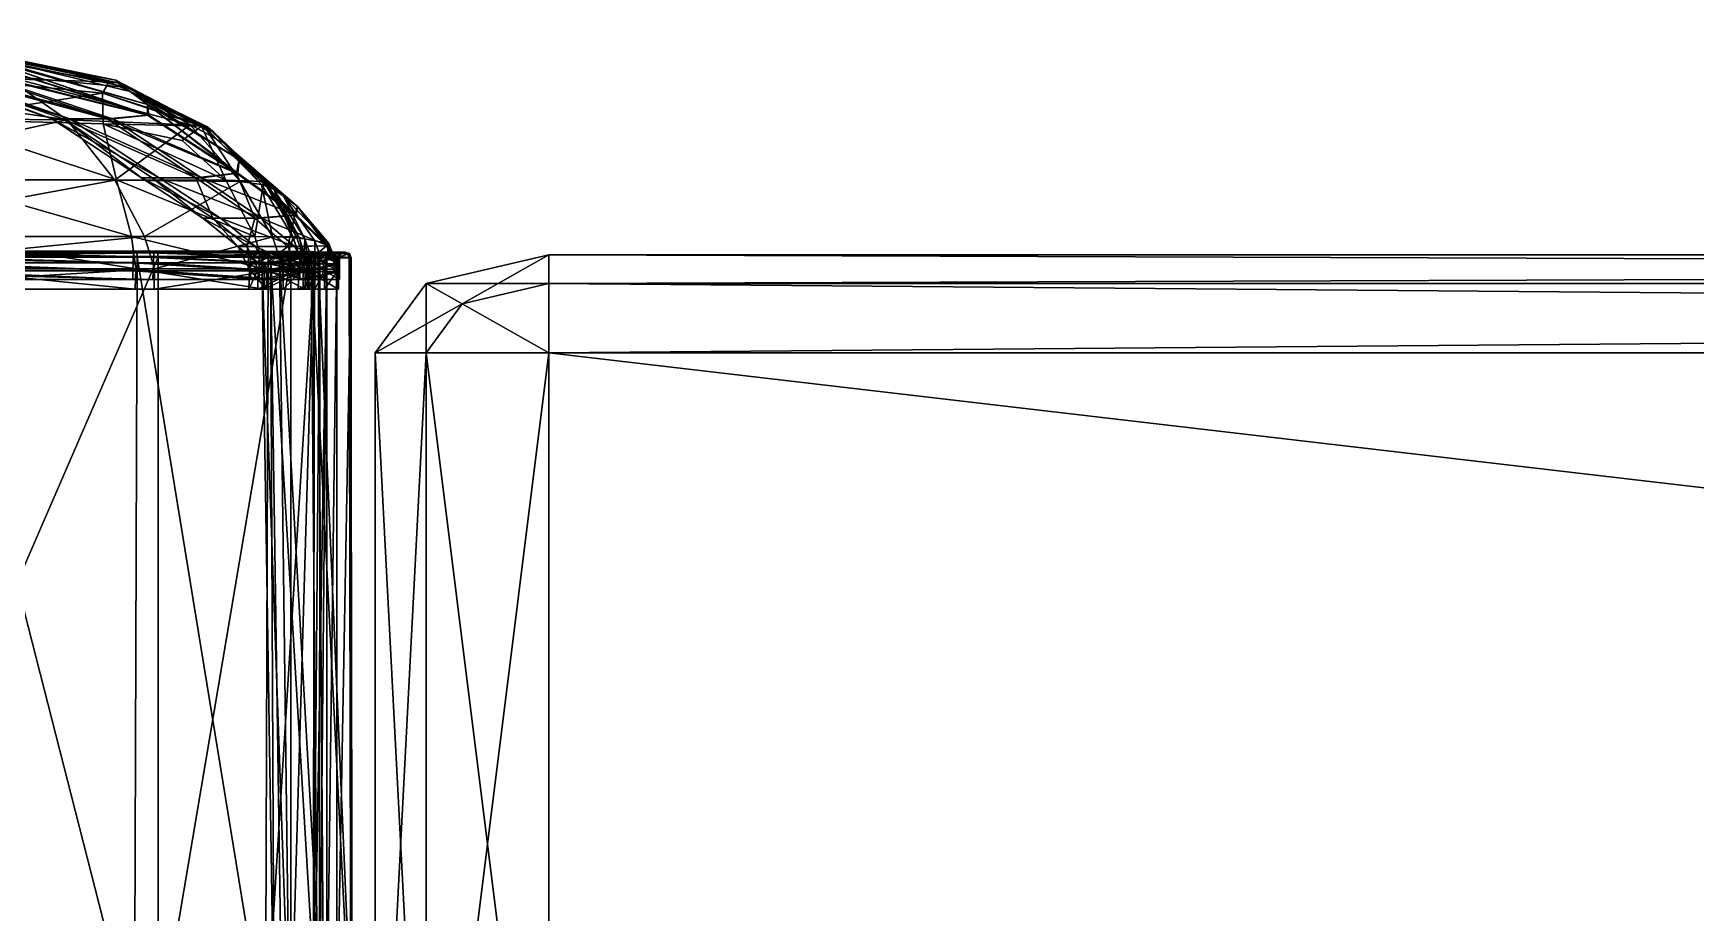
# Model space of a CAD drawing. Header units: centimetres. Extents: x -507 to 507, y -426 to 426.
# Drawn here: x -291.3 to -187.7, y 370.7 to 425.6 of the extents above; entities that cross this region are included whole.
import ezdxf

# ---------------------------------------------------------------- set-up
doc = ezdxf.new("R2010")
doc.units = ezdxf.units.CM
doc.layers.add('fabric', color=7, linetype='Continuous', true_color=0xb01a1a)
doc.layers.add('Object01', color=7, linetype='Continuous', true_color=0xe4d699)

msp = doc.modelspace()

# ---------------------------------------------------------------- meshes
at = {"layer": 'fabric', "color": 161, "true_color": 0x9a9ae5}
mesh = msp.add_polyface(dxfattribs=at)
corners = [(-304.89, 411.95, 188.3), (-304.95, 411.86, 188.02), (-283.82, 411.88, 185.5), (-304.84, 411.85, 188.59), (-283.71, 411.96, 185.78), (-306.34, 416.46, 182.66), (-308.1, 420.32, 175.14), (-289.23, 420.16, 173.99), (-286.26, 416.4, 180.33), (-305.28, 412.89, 186.62), (-310.52, 423.24, 163.12), (-293.21, 422.91, 165.26), (-312.48, 425.04, 147.78), (-295.86, 424.37, 152.95), (-294.29, 423.62, 27.75), (-294.48, 423.98, 75.29), (-311.8, 425.15, 73.09), (-295.58, 424.4, 110.81), (-312.45, 425.39, 106.68), (-286.41, 420.21, -33.25), (-296.23, 423.5, -33.25), (-298.56, 423.5, -89.05), (-312.78, 424.88, -33.25), (-314.11, 424.88, -89.05), (-304.92, 410.85, 187.92), (-284.41, 412.88, 184.18), (-286.21, 422.62, 157.24), (-296.34, 424.7, 135.75), (-312.9, 425.55, 130.27), (-314.13, 411.85, -386.48), (-297.59, 411.87, -387.98), (-297.67, 411.96, -387.69), (-314.17, 411.94, -386.2), (-297.74, 411.88, -387.39), (-297.55, 412.89, -386.05), (-297.59, 416.43, -382.14), (-313.88, 416.46, -380.61), (-297.56, 420.19, -375.78), (-313.69, 420.33, -373.62), (-286.61, 422.52, -359.8), (-296.89, 424.35, -354.91), (-297.31, 422.83, -367.15), (-287.03, 421.81, -370.4), (-313.48, 423.25, -363.11), (-313.22, 425.04, -349.26), (-311.8, 425.15, -275.07), (-294.48, 423.98, -277.28), (-294.36, 423.62, -234.73), (-312.45, 425.39, -308.67), (-295.58, 424.4, -312.79), (-298.92, 423.5, -147.9), (-296.52, 423.5, -188.72), (-286.74, 420.21, -188.72), (-312.94, 424.88, -188.72), (-297.58, 410.86, -387.34), (-314.03, 412.89, -384.53), (-296.34, 424.7, -337.73), (-312.9, 425.55, -332.26), (-286.15, 416.42, -382.92), (-285.23, 412.89, -386.85), (-284.99, 411.98, -388.49), (-284.9, 411.88, -388.79), (-290.18, 420.21, -120.98), (-299.53, 423.5, -120.98), (-289.48, 420.21, -147.9), (-289.07, 420.21, -89.05)]
mesh.append_faces([[corners[k] for k in face] for face in [(0, 1, 2), (3, 0, 4), (5, 6, 7), (7, 8, 5), (9, 5, 8), (10, 11, 7), (7, 6, 10), (12, 13, 11), (14, 15, 16), (15, 17, 18), (19, 20, 21), (22, 20, 14), (23, 21, 20), (24, 9, 25), (26, 13, 27), (18, 17, 27), (28, 27, 13), (29, 30, 31), (32, 31, 33), (34, 35, 36), (35, 37, 38), (39, 40, 41), (42, 41, 37), (37, 41, 43), (41, 40, 44), (45, 46, 47), (48, 49, 46), (50, 51, 52), (47, 51, 53), (54, 34, 55), (56, 40, 39), (40, 56, 57), (56, 49, 48), (37, 35, 58), (35, 34, 59), (33, 31, 60), (31, 30, 61), (62, 63, 50), (50, 64, 62), (63, 62, 65), (65, 21, 63)]], dxfattribs={"vtx2": -1, "color": 161})
mesh = msp.add_polyface(dxfattribs=at)
corners = [(-283.82, 411.88, 185.5), (-283.71, 411.96, 185.78), (-304.89, 411.95, 188.3), (-283.6, 411.87, 186.05), (-304.84, 411.85, 188.59), (-286.26, 416.4, 180.33), (-289.23, 420.16, 173.99), (-281.57, 419.85, 171.15), (-284.41, 412.88, 184.18), (-305.28, 412.89, 186.62), (-293.21, 422.91, 165.26), (-285.43, 422.17, 166.11), (-295.86, 424.37, 152.95), (-286.21, 422.62, 157.24), (-284.22, 421.12, 77.23), (-285.31, 421.92, 114.44), (-295.58, 424.4, 110.81), (-294.48, 423.98, 75.29), (-284.14, 420.44, 28.24), (-294.29, 423.62, 27.75), (-296.23, 423.5, -33.25), (-286.41, 420.21, -33.25), (-298.56, 423.5, -89.05), (-289.07, 420.21, -89.05), (-280.87, 416.54, -33.26), (-286.07, 422.47, 140.56), (-296.34, 424.7, 135.75), (-297.31, 422.83, -367.15), (-287.03, 421.81, -370.4), (-286.61, 422.52, -359.8), (-297.56, 420.19, -375.78), (-286.99, 419.91, -377.16), (-294.48, 423.98, -277.28), (-284.22, 421.12, -279.22), (-284.23, 420.44, -235.22), (-294.36, 423.62, -234.73), (-295.58, 424.4, -312.79), (-285.31, 421.92, -316.42), (-289.48, 420.21, -147.9), (-286.74, 420.21, -188.72), (-281.21, 416.54, -188.72), (-298.92, 423.5, -147.9), (-296.52, 423.5, -188.72), (-286.07, 422.47, -342.54), (-296.34, 424.7, -337.73), (-286.15, 416.42, -382.92), (-285.23, 412.89, -386.85), (-297.59, 416.43, -382.14), (-284.99, 411.98, -388.49), (-285.08, 411.9, -388.19), (-297.74, 411.88, -387.39), (-284.9, 411.88, -388.79), (-297.67, 411.96, -387.69), (-284.95, 410.86, -388.15), (-297.55, 412.89, -386.05), (-284.6, 416.54, -120.99), (-290.18, 420.21, -120.98), (-283.93, 416.54, -147.91), (-283.5, 416.54, -89.07)]
mesh.append_faces([[corners[k] for k in face] for face in [(0, 1, 2), (1, 3, 4), (5, 6, 7), (5, 8, 9), (10, 11, 7), (7, 6, 10), (11, 10, 12), (12, 13, 11), (14, 15, 16), (16, 17, 14), (18, 14, 17), (17, 19, 18), (20, 21, 18), (18, 19, 20), (22, 23, 21), (24, 21, 23), (25, 26, 16), (16, 15, 25), (26, 25, 13), (27, 28, 29), (30, 31, 28), (32, 33, 34), (34, 35, 32), (33, 32, 36), (36, 37, 33), (38, 39, 40), (39, 38, 41), (34, 39, 42), (42, 35, 34), (43, 37, 36), (36, 44, 43), (29, 43, 44), (45, 31, 30), (46, 45, 47), (48, 49, 50), (51, 48, 52), (53, 46, 54), (55, 56, 38), (38, 57, 55), (56, 55, 58), (58, 23, 56)]], dxfattribs={"vtx2": -1, "color": 161})
mesh = msp.add_polyface(dxfattribs=at)
corners = [(-284.41, 412.88, 184.18), (-286.26, 416.4, 180.33), (-278.46, 416.3, 175.95), (-281.57, 419.85, 171.15), (-285.43, 422.17, 166.11), (-286.21, 422.62, 157.24), (-280.7, 419.76, 162.07), (-284.22, 421.12, 77.23), (-284.14, 420.44, 28.24), (-278.59, 416.83, 28.66), (-278.52, 417.68, 78.93), (-285.31, 421.92, 114.44), (-279.43, 418.67, 117.61), (-286.41, 420.21, -33.25), (-280.87, 416.54, -33.26), (-289.07, 420.21, -89.05), (-283.5, 416.54, -89.07), (-280.07, 419.36, 144.77), (-286.07, 422.47, 140.56), (-280.85, 419.76, -373.16), (-282.06, 418.86, -377.51), (-279.34, 416.39, -381.33), (-287.03, 421.81, -370.4), (-280.52, 419.73, -363.38), (-286.61, 422.52, -359.8), (-286.99, 419.91, -377.16), (-284.22, 421.12, -279.22), (-278.52, 417.68, -280.92), (-278.67, 416.83, -235.65), (-284.23, 420.44, -235.22), (-285.31, 421.92, -316.42), (-279.43, 418.67, -319.46), (-286.74, 420.21, -188.72), (-281.21, 416.54, -188.72), (-283.93, 416.54, -147.91), (-289.48, 420.21, -147.9), (-286.07, 422.47, -342.54), (-280.07, 419.36, -346.21), (-286.15, 416.42, -382.92), (-285.23, 412.89, -386.85), (-277.53, 412.88, -384.77), (-277.15, 414.02, -33.29), (-284.6, 416.54, -120.99), (-280.78, 414.02, -121.03), (-279.68, 414.02, -89.11), (-280.16, 414.02, -147.95)]
mesh.append_faces([[corners[k] for k in face] for face in [(0, 1, 2), (3, 2, 1), (4, 5, 6), (6, 3, 4), (7, 8, 9), (9, 10, 7), (11, 7, 10), (10, 12, 11), (13, 14, 9), (9, 8, 13), (15, 16, 14), (17, 18, 11), (11, 12, 17), (18, 17, 6), (6, 5, 18), (19, 20, 21), (22, 19, 23), (23, 24, 22), (19, 22, 25), (25, 20, 19), (26, 27, 28), (28, 29, 26), (27, 26, 30), (30, 31, 27), (32, 29, 28), (28, 33, 32), (33, 34, 35), (36, 24, 23), (23, 37, 36), (30, 36, 37), (37, 31, 30), (38, 39, 40), (40, 21, 38), (25, 38, 21), (21, 20, 25), (41, 14, 16), (42, 43, 44), (44, 16, 42), (43, 42, 34), (34, 45, 43), (45, 34, 33)]], dxfattribs={"vtx2": -1, "color": 161})
mesh = msp.add_polyface(dxfattribs=at)
corners = [(-278.46, 416.3, 175.95), (-276.43, 412.86, 179.47), (-284.41, 412.88, 184.18), (-281.57, 419.85, 171.15), (-280.7, 419.76, 162.07), (-277.11, 416.13, 166.38), (-275.15, 412.81, 169.43), (-274.88, 414.76, 80.41), (-275.74, 415.39, 120.39), (-279.43, 418.67, 117.61), (-278.52, 417.68, 78.93), (-274.95, 414.21, 29.03), (-278.59, 416.83, 28.66), (-276.35, 415.84, 148.45), (-280.07, 419.36, 144.77), (-274.41, 412.73, 151.01), (-276.97, 416.3, -375.75), (-279.34, 416.39, -381.33), (-277.53, 412.88, -384.77), (-274.93, 412.86, -377.63), (-276.74, 416.13, -365.09), (-274.78, 412.81, -365.68), (-280.52, 419.73, -363.38), (-280.85, 419.76, -373.16), (-278.52, 417.68, -280.92), (-274.88, 414.76, -282.4), (-275.05, 414.21, -236.02), (-278.67, 416.83, -235.65), (-279.43, 418.67, -319.46), (-275.74, 415.39, -321.83), (-276.35, 415.84, -348.25), (-280.07, 419.36, -346.21), (-274.41, 412.73, -349.17), (-283.5, 416.54, -89.07), (-279.68, 414.02, -89.11), (-277.15, 414.02, -33.29), (-280.87, 416.54, -33.26), (-278.02, 412.25, -148.09), (-280.16, 414.02, -147.95), (-277.53, 414.02, -188.74), (-281.21, 416.54, -188.72), (-275.47, 412.25, -188.82)]
mesh.append_faces([[corners[k] for k in face] for face in [(0, 1, 2), (0, 3, 4), (4, 5, 0), (1, 0, 5), (5, 6, 1), (7, 8, 9), (9, 10, 7), (11, 7, 10), (10, 12, 11), (13, 14, 9), (9, 8, 13), (15, 13, 8), (13, 15, 6), (6, 5, 13), (14, 13, 5), (5, 4, 14), (16, 17, 18), (18, 19, 16), (20, 16, 19), (19, 21, 20), (16, 20, 22), (22, 23, 16), (17, 16, 23), (24, 25, 26), (26, 27, 24), (25, 24, 28), (28, 29, 25), (30, 29, 28), (28, 31, 30), (20, 30, 31), (31, 22, 20), (30, 20, 21), (29, 30, 32), (33, 34, 35), (36, 35, 11), (11, 12, 36), (37, 38, 39), (40, 39, 38), (39, 40, 27), (27, 26, 39), (41, 39, 26)]], dxfattribs={"vtx2": -1, "color": 161})
mesh = msp.add_polyface(dxfattribs=at)
corners = [(-274.43, 411.83, 170.5), (-274.19, 411.92, 170.63), (-275.55, 411.95, 180.89), (-275.36, 411.85, 181.09), (-273.94, 411.83, 170.76), (-273.41, 411.91, 152.01), (-273.14, 411.82, 152.1), (-273.67, 411.82, 151.91), (-274.88, 414.76, 80.41), (-274.95, 414.21, 29.03), (-272.96, 412.3, 29.26), (-272.93, 412.45, 81.45), (-275.74, 415.39, 120.39), (-273.8, 412.61, 122.32), (-274.41, 412.73, 151.01), (-273.78, 410.85, 151.87), (-274.51, 410.86, 170.45), (-275.15, 412.81, 169.43), (-276.75, 411.88, -386.5), (-273.87, 411.85, -378.71), (-274.06, 411.95, -378.5), (-273.81, 411.92, -366.06), (-273.57, 411.83, -366.19), (-274.06, 411.83, -365.93), (-274.24, 411.86, -378.29), (-276.87, 411.97, -386.22), (-273.41, 411.91, -349.62), (-273.67, 411.82, -349.53), (-274.88, 414.76, -282.4), (-272.93, 412.45, -283.43), (-273.07, 412.3, -236.3), (-275.05, 414.21, -236.02), (-275.74, 415.39, -321.83), (-273.8, 412.61, -323.35), (-274.78, 412.81, -365.68), (-274.93, 412.86, -377.63), (-274.26, 410.86, -378.25), (-274.41, 412.73, -349.17), (-276.35, 415.84, -348.25), (-273.78, 410.85, -349.48), (-274.14, 410.86, -365.88), (-276.91, 411.91, -147.9), (-274.39, 411.91, -188.72), (-274.12, 411.82, -188.72), (-272.01, 411.91, -236.37), (-274.65, 411.82, -188.72), (-273.95, 411.91, -33.25), (-274.22, 411.82, -33.25), (-276.63, 411.82, -89.05), (-273.68, 411.82, -33.25), (-276.36, 411.91, -89.05), (-277.15, 414.02, -33.29), (-275.05, 412.25, -33.39), (-272.31, 410.84, 29.28), (-274.8, 410.83, -189), (-275.47, 412.25, -188.82)]
mesh.append_faces([[corners[k] for k in face] for face in [(0, 1, 2), (3, 2, 1), (1, 4, 3), (5, 6, 4), (4, 1, 5), (7, 5, 1), (1, 0, 7), (8, 9, 10), (10, 11, 8), (12, 8, 11), (11, 13, 12), (12, 13, 14), (15, 14, 13), (16, 17, 14), (18, 19, 20), (21, 20, 19), (19, 22, 21), (20, 21, 23), (23, 24, 20), (25, 20, 24), (26, 21, 22), (21, 26, 27), (27, 23, 21), (28, 29, 30), (30, 31, 28), (29, 28, 32), (32, 33, 29), (34, 35, 36), (34, 37, 38), (37, 33, 32), (33, 37, 39), (37, 34, 40), (41, 42, 43), (44, 42, 45), (46, 47, 48), (49, 46, 50), (51, 52, 10), (10, 9, 51), (53, 10, 52), (54, 55, 30), (31, 30, 55)]], dxfattribs={"vtx2": -1, "color": 161})
mesh = msp.add_polyface(dxfattribs=at)
corners = [(-275.55, 411.95, 180.89), (-275.36, 411.85, 181.09), (-283.6, 411.87, 186.05), (-283.71, 411.96, 185.78), (-275.73, 411.86, 180.68), (-283.82, 411.88, 185.5), (-276.43, 412.86, 179.47), (-275.76, 410.86, 180.63), (-283.8, 410.86, 185.45), (-284.41, 412.88, 184.18), (-275.3, 411.59, 181.16), (-283.56, 411.6, 186.14), (-275.8, 411.6, 180.61), (-283.86, 411.62, 185.41), (-275.8, 411.21, 180.6), (-283.86, 411.23, 185.4), (-285.11, 411.64, -388.09), (-277.03, 411.63, -385.85), (-277.04, 411.24, -385.84), (-285.12, 411.24, -388.08), (-285.08, 411.9, -388.19), (-276.99, 411.89, -385.94), (-284.99, 411.98, -388.49), (-284.9, 411.88, -388.79), (-276.75, 411.88, -386.5), (-276.87, 411.97, -386.22), (-284.86, 411.61, -388.89), (-276.71, 411.61, -386.59), (-285.23, 412.89, -386.85), (-284.95, 410.86, -388.15), (-276.94, 410.86, -385.91), (-277.53, 412.88, -384.77), (-279.68, 414.02, -89.11), (-277.49, 412.25, -89.29), (-275.05, 412.25, -33.39), (-278.59, 412.25, -121.22), (-277.87, 410.83, -121.65), (-276.78, 410.83, -89.72), (-278.02, 412.25, -148.09), (-277.32, 410.83, -148.42), (-280.78, 414.02, -121.03), (-280.16, 414.02, -147.95), (-277.81, 411.56, -120.98), (-277.81, 411.17, -120.98), (-277.26, 411.17, -147.9), (-277.26, 411.56, -147.9), (-277.72, 411.82, -120.98), (-277.17, 411.82, -147.9), (-276.63, 411.82, -89.05), (-276.71, 411.56, -89.05), (-277.45, 411.91, -120.98)]
mesh.append_faces([[corners[k] for k in face] for face in [(0, 1, 2), (2, 3, 0), (4, 0, 3), (3, 5, 4), (6, 7, 8), (8, 9, 6), (1, 10, 11), (11, 2, 1), (12, 4, 5), (5, 13, 12), (14, 12, 13), (13, 15, 14), (16, 17, 18), (18, 19, 16), (17, 16, 20), (20, 21, 17), (22, 23, 24), (24, 25, 22), (20, 22, 25), (25, 21, 20), (23, 26, 27), (27, 24, 23), (28, 29, 30), (30, 31, 28), (32, 33, 34), (35, 36, 37), (37, 33, 35), (36, 35, 38), (38, 39, 36), (40, 35, 33), (33, 32, 40), (35, 40, 41), (41, 38, 35), (42, 43, 44), (44, 45, 42), (46, 42, 45), (45, 47, 46), (42, 46, 48), (43, 42, 49), (50, 46, 47)]], dxfattribs={"vtx2": -1, "color": 161})
mesh = msp.add_polyface(dxfattribs=at)
corners = [(-275.55, 411.95, 180.89), (-275.73, 411.86, 180.68), (-274.43, 411.83, 170.5), (-275.76, 410.86, 180.63), (-276.43, 412.86, 179.47), (-275.15, 412.81, 169.43), (-275.8, 411.6, 180.61), (-275.8, 411.21, 180.6), (-274.52, 411.18, 170.45), (-274.52, 411.57, 170.45), (-274.06, 411.95, -378.5), (-276.87, 411.97, -386.22), (-276.75, 411.88, -386.5), (-274.24, 411.86, -378.29), (-276.99, 411.89, -385.94), (-276.94, 410.86, -385.91), (-274.26, 410.86, -378.25), (-274.93, 412.86, -377.63), (-277.53, 412.88, -384.77), (-273.87, 411.85, -378.71), (-276.71, 411.61, -386.59), (-274.31, 411.21, -378.22), (-277.04, 411.24, -385.84), (-277.03, 411.63, -385.85), (-274.3, 411.6, -378.22), (-277.26, 411.56, -147.9), (-274.74, 411.56, -188.72), (-274.65, 411.82, -188.72), (-277.17, 411.82, -147.9), (-277.26, 411.17, -147.9), (-274.12, 411.82, -188.72), (-276.64, 411.82, -147.9), (-276.91, 411.91, -147.9), (-274.39, 411.91, -188.72), (-274.03, 411.56, -188.72), (-276.55, 411.56, -147.9), (-276.71, 411.17, -89.05), (-276.71, 411.56, -89.05), (-274.3, 411.56, -33.25), (-276.63, 411.82, -89.05), (-274.22, 411.82, -33.25), (-276.36, 411.91, -89.05), (-273.95, 411.91, -33.25), (-276.09, 411.82, -89.05), (-273.68, 411.82, -33.25), (-275.05, 412.25, -33.39), (-277.15, 414.02, -33.29), (-279.68, 414.02, -89.11), (-274.37, 410.83, -33.65), (-277.49, 412.25, -89.29), (-276.78, 410.83, -89.72), (-275.47, 412.25, -188.82), (-274.8, 410.83, -189), (-277.32, 410.83, -148.42), (-278.02, 412.25, -148.09), (-277.53, 414.02, -188.74), (-277.81, 411.56, -120.98), (-277.81, 411.17, -120.98), (-277.45, 411.91, -120.98), (-277.19, 411.82, -120.98), (-277.72, 411.82, -120.98), (-277.1, 411.56, -120.98), (-276, 411.56, -89.05)]
mesh.append_faces([[corners[k] for k in face] for face in [(0, 1, 2), (3, 4, 5), (6, 7, 8), (1, 6, 9), (10, 11, 12), (13, 14, 11), (15, 16, 17), (17, 18, 15), (19, 12, 20), (21, 22, 23), (24, 23, 14), (25, 26, 27), (27, 28, 25), (26, 25, 29), (30, 31, 32), (33, 32, 28), (28, 27, 33), (34, 35, 31), (36, 37, 38), (37, 39, 40), (39, 41, 42), (41, 43, 44), (45, 46, 47), (48, 45, 49), (49, 50, 48), (51, 52, 53), (53, 54, 51), (55, 51, 54), (39, 37, 56), (37, 36, 57), (28, 32, 58), (59, 58, 32), (32, 31, 59), (58, 59, 43), (43, 41, 58), (60, 58, 41), (41, 39, 60), (61, 59, 31), (31, 35, 61), (59, 61, 62), (62, 43, 59)]], dxfattribs={"vtx2": -1, "color": 161})
mesh = msp.add_polyface(dxfattribs=at)
corners = [(-304.97, 411.21, 187.92), (-304.97, 410.73, 187.91), (-283.87, 410.74, 185.39), (-283.86, 411.23, 185.4), (-332.72, 411.17, 189.11), (-284.41, 412.88, 184.18), (-283.8, 410.86, 185.45), (-304.92, 410.85, 187.92), (-305.28, 412.89, 186.62), (-332.7, 410.86, 189.03), (-304.84, 411.85, 188.59), (-304.82, 411.59, 188.68), (-332.68, 411.55, 189.78), (-332.68, 411.82, 189.7), (-283.6, 411.87, 186.05), (-283.56, 411.6, 186.14), (-304.96, 411.6, 187.92), (-283.86, 411.62, 185.41), (-304.95, 411.86, 188.02), (-283.82, 411.88, 185.5), (-332.71, 411.84, 189.17), (-332.72, 411.57, 189.1), (-285.13, 410.75, -388.07), (-297.78, 410.74, -387.28), (-297.77, 411.23, -387.29), (-285.12, 411.24, -388.08), (-314.03, 412.89, -384.53), (-314.11, 410.85, -385.82), (-297.58, 410.86, -387.34), (-334.98, 412.87, -383.25), (-335, 410.85, -384.55), (-314.12, 411.58, -386.57), (-297.57, 411.6, -388.08), (-297.59, 411.87, -387.98), (-314.13, 411.85, -386.48), (-335, 411.55, -385.3), (-335.01, 411.82, -385.22), (-297.77, 411.62, -387.29), (-285.11, 411.64, -388.09), (-297.74, 411.88, -387.39), (-285.08, 411.9, -388.19), (-314.23, 410.73, -385.82), (-314.23, 411.2, -385.82), (-284.86, 411.61, -388.89), (-284.9, 411.88, -388.79), (-314.23, 411.59, -385.82), (-314.21, 411.86, -385.92), (-335.03, 411.17, -384.63), (-335.03, 411.57, -384.62), (-335.03, 411.83, -384.69), (-297.55, 412.89, -386.05), (-284.95, 410.86, -388.15)]
mesh.append_faces([[corners[k] for k in face] for face in [(0, 1, 2), (2, 3, 0), (1, 0, 4), (5, 6, 7), (8, 7, 9), (10, 11, 12), (12, 13, 10), (11, 10, 14), (14, 15, 11), (16, 0, 3), (3, 17, 16), (18, 16, 17), (17, 19, 18), (16, 18, 20), (20, 21, 16), (0, 16, 21), (21, 4, 0), (22, 23, 24), (24, 25, 22), (26, 27, 28), (29, 30, 27), (31, 32, 33), (33, 34, 31), (35, 31, 34), (34, 36, 35), (37, 38, 25), (25, 24, 37), (38, 37, 39), (39, 40, 38), (41, 42, 24), (24, 23, 41), (43, 44, 33), (33, 32, 43), (45, 46, 39), (39, 37, 45), (42, 45, 37), (37, 24, 42), (45, 42, 47), (46, 45, 48), (48, 49, 46), (50, 28, 51)]], dxfattribs={"vtx2": -1, "color": 161})
mesh = msp.add_polyface(dxfattribs=at)
corners = [(-275.15, 412.81, 169.43), (-274.51, 410.86, 170.45), (-275.76, 410.86, 180.63), (-273.8, 412.61, 122.32), (-273.17, 410.85, 122.96), (-273.78, 410.85, 151.87), (-274.41, 412.73, 151.01), (-275.3, 411.59, 181.16), (-275.36, 411.85, 181.09), (-273.94, 411.83, 170.76), (-273.86, 411.57, 170.81), (-273.14, 411.82, 152.1), (-274.52, 411.18, 170.45), (-274.52, 411.57, 170.45), (-275.8, 411.6, 180.61), (-274.43, 411.83, 170.5), (-275.73, 411.86, 180.68), (-273.76, 411.56, 151.88), (-273.76, 411.17, 151.88), (-273.14, 411.17, 122.97), (-273.67, 411.82, 151.91), (-273.14, 411.56, 122.97), (-274.26, 410.86, -378.25), (-274.14, 410.86, -365.88), (-274.78, 412.81, -365.68), (-273.78, 410.85, -349.48), (-273.17, 410.85, -323.85), (-273.8, 412.61, -323.35), (-274.41, 412.73, -349.17), (-273.81, 411.59, -378.78), (-273.49, 411.57, -366.24), (-273.57, 411.83, -366.19), (-273.87, 411.85, -378.71), (-276.71, 411.61, -386.59), (-274.3, 411.6, -378.22), (-274.14, 411.57, -365.88), (-274.14, 411.18, -365.88), (-274.31, 411.21, -378.22), (-277.03, 411.63, -385.85), (-276.99, 411.89, -385.94), (-274.24, 411.86, -378.29), (-274.06, 411.83, -365.93), (-273.76, 411.56, -349.5), (-273.76, 411.17, -349.5), (-273.67, 411.82, -349.53), (-273.14, 411.56, -323.86), (-272.28, 411.82, -236.36), (-274.65, 411.82, -188.72), (-274.74, 411.56, -188.72), (-272.37, 411.56, -236.36), (-274.74, 411.17, -188.72), (-276.64, 411.82, -147.9), (-274.12, 411.82, -188.72), (-274.03, 411.56, -188.72), (-274.3, 411.56, -33.25), (-274.3, 411.17, -33.25), (-276.71, 411.17, -89.05), (-274.22, 411.82, -33.25), (-276.71, 411.56, -89.05), (-272.17, 411.82, 29.38), (-272.26, 411.56, 29.38), (-273.59, 411.56, -33.25), (-273.68, 411.82, -33.25), (-276.09, 411.82, -89.05), (-276, 411.56, -89.05), (-275.05, 412.25, -33.39), (-274.37, 410.83, -33.65), (-272.31, 410.84, 29.28)]
mesh.append_faces([[corners[k] for k in face] for face in [(0, 1, 2), (3, 4, 5), (6, 5, 1), (7, 8, 9), (9, 10, 7), (10, 9, 11), (12, 13, 14), (13, 15, 16), (17, 18, 19), (20, 17, 21), (17, 20, 15), (15, 13, 17), (18, 17, 13), (13, 12, 18), (22, 23, 24), (25, 26, 27), (23, 25, 28), (29, 30, 31), (31, 32, 29), (33, 29, 32), (34, 35, 36), (36, 37, 34), (38, 34, 37), (39, 40, 34), (35, 34, 40), (40, 41, 35), (35, 42, 43), (43, 36, 35), (42, 35, 41), (41, 44, 42), (45, 42, 44), (46, 47, 48), (49, 48, 50), (51, 52, 53), (54, 55, 56), (57, 54, 58), (54, 57, 59), (55, 54, 60), (61, 62, 63), (63, 64, 61), (65, 66, 67)]], dxfattribs={"vtx2": -1, "color": 161})
mesh = msp.add_polyface(dxfattribs=at)
corners = [(-273.41, 411.91, 152.01), (-273.67, 411.82, 151.91), (-273.05, 411.82, 122.99), (-272.78, 411.91, 123.07), (-273.14, 411.82, 152.1), (-272.52, 411.82, 123.14), (-272.3, 410.84, 81.79), (-272.93, 412.45, 81.45), (-272.96, 412.3, 29.26), (-273.17, 410.85, 122.96), (-273.8, 412.61, 122.32), (-273.05, 411.56, 152.13), (-273.86, 411.57, 170.81), (-273.14, 411.56, 122.97), (-272.25, 411.56, 81.8), (-273.14, 411.17, 122.97), (-272.25, 411.17, 81.8), (-273.76, 411.56, 151.88), (-273.57, 411.83, -366.19), (-273.14, 411.82, -349.72), (-273.41, 411.91, -349.62), (-272.78, 411.91, -323.96), (-272.52, 411.82, -324.03), (-273.05, 411.82, -323.89), (-273.67, 411.82, -349.53), (-272.16, 411.82, -283.79), (-273.07, 412.3, -236.3), (-272.93, 412.45, -283.43), (-272.3, 410.84, -283.78), (-273.17, 410.85, -323.85), (-273.8, 412.61, -323.35), (-273.05, 411.56, -349.75), (-273.49, 411.57, -366.24), (-272.25, 411.56, -283.78), (-273.14, 411.56, -323.86), (-273.76, 411.56, -349.5), (-273.14, 411.17, -323.86), (-274.74, 411.56, -188.72), (-272.37, 411.56, -236.36), (-272.28, 411.82, -236.36), (-274.74, 411.17, -188.72), (-272.37, 411.17, -236.36), (-274.39, 411.91, -188.72), (-272.01, 411.91, -236.37), (-271.75, 411.82, -236.38), (-274.12, 411.82, -188.72), (-274.65, 411.82, -188.72), (-271.66, 411.56, -236.39), (-274.03, 411.56, -188.72), (-272.17, 411.82, 29.38), (-272.26, 411.56, 29.38), (-274.3, 411.56, -33.25), (-272.26, 411.17, 29.38), (-274.3, 411.17, -33.25), (-273.95, 411.91, -33.25), (-273.68, 411.82, -33.25), (-271.64, 411.82, 29.4), (-274.22, 411.82, -33.25), (-271.9, 411.91, 29.39), (-273.59, 411.56, -33.25), (-271.55, 411.56, 29.4), (-272.42, 410.84, -236.43), (-274.8, 410.83, -189)]
mesh.append_faces([[corners[k] for k in face] for face in [(0, 1, 2), (2, 3, 0), (4, 0, 3), (3, 5, 4), (6, 7, 8), (7, 6, 9), (9, 10, 7), (4, 11, 12), (11, 4, 5), (2, 13, 14), (13, 15, 16), (15, 13, 17), (13, 2, 1), (18, 19, 20), (21, 20, 19), (19, 22, 21), (20, 21, 23), (23, 24, 20), (25, 23, 21), (26, 27, 28), (29, 28, 27), (27, 30, 29), (22, 19, 31), (32, 31, 19), (19, 18, 32), (33, 34, 23), (35, 34, 36), (24, 23, 34), (37, 38, 39), (40, 41, 38), (42, 43, 44), (44, 45, 42), (46, 39, 43), (47, 48, 45), (49, 50, 51), (50, 52, 53), (54, 55, 56), (57, 54, 58), (58, 49, 57), (55, 59, 60), (26, 61, 62)]], dxfattribs={"vtx2": -1, "color": 161})
mesh = msp.add_polyface(dxfattribs=at)
corners = [(-304.82, 411.59, 188.68), (-304.82, 362.6, 188.68), (-332.68, 362.57, 189.76), (-332.68, 411.55, 189.78), (-283.56, 411.6, 186.14), (-283.56, 362.62, 186.14), (-360.73, 411.51, 190.43), (-360.73, 362.53, 190.38), (-388.88, 362.5, 190.57), (-388.88, 411.48, 190.65), (-472.93, 216.34, 188.68), (-472.93, 362.6, 188.68), (-445.07, 362.57, 189.76), (-472.93, 411.59, 188.68), (-445.07, 411.55, 189.78), (-494.19, 411.6, 186.14), (-494.19, 362.62, 186.14), (-417.02, 411.51, 190.43), (-417.02, 362.53, 190.38), (-314.41, 216.33, -386.58), (-314.19, 362.6, -386.57), (-335.02, 362.57, -385.28), (-298.11, 216.35, -388.08), (-297.7, 362.61, -388.08), (-314.12, 411.58, -386.57), (-335, 411.55, -385.3), (-297.57, 411.6, -388.08), (-360.73, 411.51, -385.16), (-388.88, 411.48, -385.38), (-388.88, 362.5, -385.3), (-360.73, 362.53, -385.11), (-472.93, 411.59, -387.04), (-472.93, 362.6, -387.04), (-445.07, 362.57, -385.4), (-445.07, 411.55, -385.41), (-494.19, 411.6, -387.22), (-494.19, 362.62, -387.22), (-417.02, 411.51, -385.16), (-417.02, 362.53, -385.11), (-285.53, 216.36, -388.89), (-285.03, 362.62, -388.89), (-304.82, 216.34, 188.68), (-283.56, 216.35, 186.15), (-472.93, 216.34, -387.04), (-494.19, 216.35, -387.22)]
mesh.append_faces([[corners[k] for k in face] for face in [(0, 1, 2), (2, 3, 0), (1, 0, 4), (4, 5, 1), (6, 7, 8), (8, 9, 6), (7, 6, 3), (3, 2, 7), (10, 11, 12), (13, 14, 12), (12, 11, 13), (15, 13, 11), (11, 16, 15), (17, 9, 8), (8, 18, 17), (14, 17, 18), (18, 12, 14), (19, 20, 21), (22, 23, 20), (24, 25, 21), (21, 20, 24), (26, 24, 20), (20, 23, 26), (27, 28, 29), (29, 30, 27), (25, 27, 30), (30, 21, 25), (31, 32, 33), (33, 34, 31), (32, 31, 35), (35, 36, 32), (37, 38, 29), (29, 28, 37), (38, 37, 34), (34, 33, 38), (39, 40, 23), (26, 23, 40), (2, 1, 41), (1, 5, 42), (33, 32, 43), (32, 36, 44)]], dxfattribs={"vtx2": -1, "color": 161})
mesh = msp.add_polyface(dxfattribs=at)
corners = [(-304.97, 410.73, 187.91), (-304.98, 410.21, 187.9), (-283.89, 410.21, 185.38), (-283.87, 410.74, 185.39), (-332.72, 411.17, 189.11), (-332.72, 410.69, 189.09), (-332.72, 410.17, 189.07), (-360.73, 410.6, 189.89), (-360.73, 410.05, 189.79), (-360.73, 411.12, 189.94), (-388.88, 410.55, 190.19), (-304.92, 409.59, 187.9), (-304.92, 410.85, 187.92), (-283.8, 410.86, 185.45), (-283.81, 409.59, 185.44), (-332.71, 409.62, 189.01), (-332.7, 410.86, 189.03), (-360.73, 409.74, 189.75), (-360.73, 410.89, 189.76), (-388.88, 409.8, 190.02), (-388.88, 410.91, 190.04), (-297.78, 410.74, -387.28), (-285.13, 410.75, -388.07), (-285.14, 410.21, -388.05), (-297.79, 410.21, -387.27), (-360.73, 410.6, -384.62), (-335.03, 410.69, -384.61), (-335.03, 410.17, -384.59), (-360.73, 410.05, -384.52), (-388.88, 410.55, -384.92), (-388.88, 409.96, -384.77), (-388.88, 411.09, -385), (-360.73, 411.12, -384.67), (-314.11, 410.85, -385.82), (-314.16, 409.59, -385.79), (-297.65, 409.59, -387.31), (-297.58, 410.86, -387.34), (-335, 410.85, -384.55), (-335.01, 409.62, -384.53), (-360.73, 410.89, -384.49), (-388.88, 410.91, -384.76), (-388.88, 409.81, -384.75), (-360.73, 409.73, -384.47), (-314.24, 410.21, -385.81), (-314.23, 410.73, -385.82), (-314.23, 411.2, -385.82), (-285.03, 362.62, -388.89), (-284.86, 411.61, -388.89), (-297.57, 411.6, -388.08), (-285, 409.59, -388.13), (-284.95, 410.86, -388.15)]
mesh.append_faces([[corners[k] for k in face] for face in [(0, 1, 2), (2, 3, 0), (4, 5, 0), (1, 0, 5), (5, 6, 1), (7, 8, 6), (6, 5, 7), (9, 7, 5), (8, 7, 10), (11, 12, 13), (13, 14, 11), (12, 11, 15), (15, 16, 12), (17, 18, 16), (16, 15, 17), (18, 17, 19), (19, 20, 18), (21, 22, 23), (23, 24, 21), (25, 26, 27), (27, 28, 25), (29, 25, 28), (28, 30, 29), (25, 29, 31), (26, 25, 32), (33, 34, 35), (35, 36, 33), (34, 33, 37), (37, 38, 34), (39, 40, 41), (41, 42, 39), (37, 39, 42), (42, 38, 37), (43, 44, 21), (21, 24, 43), (44, 43, 27), (27, 26, 44), (45, 44, 26), (46, 47, 48), (49, 50, 36), (36, 35, 49)]], dxfattribs={"vtx2": -1, "color": 161})
mesh = msp.add_polyface(dxfattribs=at)
corners = [(-274.52, 410.21, 170.45), (-274.52, 410.72, 170.45), (-275.8, 410.73, 180.6), (-275.8, 411.21, 180.6), (-274.52, 411.18, 170.45), (-283.86, 411.23, 185.4), (-283.87, 410.74, 185.39), (-275.81, 410.21, 180.59), (-273.76, 410.71, 151.88), (-275.77, 409.59, 180.63), (-275.76, 410.86, 180.63), (-274.51, 410.86, 170.45), (-283.81, 409.59, 185.44), (-283.8, 410.86, 185.45), (-274.53, 409.59, 170.45), (-273.78, 410.85, 151.87), (-285.13, 410.75, -388.07), (-277.05, 410.75, -385.83), (-277.06, 410.21, -385.81), (-285.14, 410.21, -388.05), (-285.12, 411.24, -388.08), (-277.04, 411.24, -385.84), (-274.31, 410.73, -378.21), (-274.14, 410.71, -365.88), (-274.15, 410.21, -365.88), (-274.32, 410.21, -378.2), (-274.31, 411.21, -378.22), (-274.14, 411.18, -365.88), (-274.26, 410.86, -378.25), (-276.94, 410.86, -385.91), (-276.96, 409.59, -385.89), (-274.14, 410.86, -365.88), (-274.28, 409.59, -378.24), (-284.95, 410.86, -388.15), (-277.26, 410.71, -147.9), (-274.74, 410.71, -188.72), (-274.74, 411.17, -188.72), (-277.26, 411.17, -147.9), (-277.26, 410.21, -147.9), (-274.74, 411.56, -188.72), (-276.71, 410.21, -89.05), (-276.71, 410.71, -89.05), (-274.3, 410.71, -33.25), (-274.3, 411.17, -33.25), (-276.71, 411.17, -89.05), (-274.39, 409.59, -33.98), (-274.37, 410.83, -33.65), (-276.78, 410.83, -89.72), (-276.8, 409.59, -90.27), (-277.87, 410.83, -121.65), (-277.9, 409.59, -122.22), (-277.32, 410.83, -148.42), (-277.35, 409.59, -148.85), (-274.8, 410.83, -189), (-277.81, 410.71, -120.98), (-277.81, 411.17, -120.98), (-277.81, 410.21, -120.98)]
mesh.append_faces([[corners[k] for k in face] for face in [(0, 1, 2), (3, 2, 1), (1, 4, 3), (2, 3, 5), (5, 6, 2), (7, 2, 6), (4, 1, 8), (9, 10, 11), (12, 13, 10), (14, 11, 15), (16, 17, 18), (18, 19, 16), (17, 16, 20), (20, 21, 17), (22, 23, 24), (17, 22, 25), (25, 18, 17), (22, 17, 21), (21, 26, 22), (23, 22, 26), (26, 27, 23), (28, 29, 30), (31, 28, 32), (30, 29, 33), (34, 35, 36), (36, 37, 34), (35, 34, 38), (37, 36, 39), (40, 41, 42), (43, 42, 41), (41, 44, 43), (45, 46, 47), (48, 47, 49), (50, 49, 51), (52, 51, 53), (38, 34, 54), (55, 54, 34), (34, 37, 55), (54, 55, 44), (44, 41, 54), (56, 54, 41)]], dxfattribs={"vtx2": -1, "color": 161})
mesh = msp.add_polyface(dxfattribs=at)
corners = [(-275.3, 411.59, 181.16), (-275.3, 362.6, 181.16), (-283.56, 362.62, 186.14), (-273.86, 411.57, 170.81), (-273.86, 362.58, 170.81), (-273.05, 411.56, 152.13), (-273.05, 362.57, 152.13), (-272.43, 411.56, 123.16), (-272.43, 362.57, 123.09), (-271.54, 411.56, 81.9), (-271.54, 362.57, 81.61), (-271.55, 411.56, 29.4), (-271.46, 362.57, 28.97), (-274.18, 216.34, -378.78), (-273.9, 362.6, -378.78), (-276.87, 362.62, -386.59), (-273.58, 216.32, -366.24), (-273.51, 362.58, -366.24), (-273.05, 216.32, -349.75), (-273.05, 362.57, -349.75), (-273.81, 411.59, -378.78), (-273.49, 411.57, -366.24), (-273.05, 411.56, -349.75), (-272.43, 411.56, -324.05), (-272.43, 362.57, -323.98), (-271.54, 411.56, -283.88), (-271.54, 362.57, -283.6), (-271.66, 411.56, -236.39), (-271.55, 362.57, -235.93), (-277.34, 216.35, -386.6), (-285.03, 362.62, -388.89), (-284.86, 411.61, -388.89), (-275.3, 216.34, 181.17), (-273.86, 216.32, 170.81), (-273.05, 216.32, 152.13), (-272.43, 216.32, 122.88), (-274.03, 411.56, -188.72), (-273.61, 362.57, -188.34), (-276.55, 411.56, -147.9), (-275.84, 362.57, -147.7), (-273.24, 362.57, -33.54), (-273.59, 411.56, -33.25), (-276, 411.56, -89.05), (-275.37, 362.57, -89.1), (-276.33, 362.57, -120.89), (-277.1, 411.56, -120.98)]
mesh.append_faces([[corners[k] for k in face] for face in [(0, 1, 2), (3, 4, 1), (5, 6, 4), (4, 3, 5), (6, 5, 7), (7, 8, 6), (9, 10, 8), (8, 7, 9), (10, 9, 11), (11, 12, 10), (13, 14, 15), (16, 17, 14), (18, 19, 17), (15, 14, 20), (14, 17, 21), (22, 21, 17), (17, 19, 22), (23, 22, 19), (19, 24, 23), (25, 23, 24), (24, 26, 25), (27, 25, 26), (26, 28, 27), (29, 15, 30), (31, 30, 15), (2, 1, 32), (1, 4, 33), (4, 6, 34), (6, 8, 35), (36, 27, 28), (28, 37, 36), (38, 36, 37), (37, 39, 38), (40, 41, 42), (42, 43, 40), (41, 40, 12), (12, 11, 41), (44, 45, 38), (38, 39, 44), (45, 44, 43), (43, 42, 45)]], dxfattribs={"vtx2": -1, "color": 161})
mesh = msp.add_polyface(dxfattribs=at)
corners = [(-272.25, 410.71, 81.8), (-272.25, 410.21, 81.8), (-272.26, 410.21, 29.38), (-273.14, 410.71, 122.97), (-273.14, 410.21, 122.97), (-275.8, 410.73, 180.6), (-275.81, 410.21, 180.59), (-274.52, 410.21, 170.45), (-283.87, 410.74, 185.39), (-283.89, 410.21, 185.38), (-273.76, 410.71, 151.88), (-273.76, 410.21, 151.88), (-274.52, 410.72, 170.45), (-274.51, 410.86, 170.45), (-274.53, 409.59, 170.45), (-275.77, 409.59, 180.63), (-275.76, 410.86, 180.63), (-283.81, 409.59, 185.44), (-272.31, 410.84, 29.28), (-272.34, 409.59, 29.2), (-272.32, 409.59, 81.79), (-272.3, 410.84, 81.79), (-273.19, 409.59, 122.96), (-273.17, 410.85, 122.96), (-273.8, 409.59, 151.87), (-273.78, 410.85, 151.87), (-283.56, 362.62, 186.14), (-283.56, 411.6, 186.14), (-275.3, 411.59, 181.16), (-275.3, 362.6, 181.16), (-273.86, 411.57, 170.81), (-272.37, 410.21, -236.36), (-272.25, 410.21, -283.78), (-272.25, 410.71, -283.78), (-273.14, 410.21, -323.86), (-273.14, 410.71, -323.86), (-274.15, 410.21, -365.88), (-274.32, 410.21, -378.2), (-274.31, 410.73, -378.21), (-273.76, 410.21, -349.5), (-273.76, 410.71, -349.5), (-274.14, 410.71, -365.88), (-276.96, 409.59, -385.89), (-274.28, 409.59, -378.24), (-274.26, 410.86, -378.25), (-274.16, 409.59, -365.88), (-274.14, 410.86, -365.88), (-273.19, 409.59, -323.86), (-272.32, 409.59, -283.78), (-272.3, 410.84, -283.78), (-272.45, 409.59, -236.49), (-272.42, 410.84, -236.43), (-273.8, 409.59, -349.49), (-273.78, 410.85, -349.48), (-273.17, 410.85, -323.85), (-273.81, 411.59, -378.78), (-276.71, 411.61, -386.59), (-276.87, 362.62, -386.59), (-273.49, 411.57, -366.24), (-273.9, 362.6, -378.78), (-284.86, 411.61, -388.89), (-284.95, 410.86, -388.15), (-285, 409.59, -388.13), (-277.26, 410.21, -147.9), (-274.74, 410.21, -188.72), (-274.74, 410.71, -188.72), (-272.37, 410.71, -236.36), (-274.3, 410.71, -33.25), (-274.3, 410.21, -33.25), (-276.71, 410.21, -89.05), (-272.26, 410.71, 29.38), (-276.78, 410.83, -89.72), (-276.8, 409.59, -90.27), (-274.39, 409.59, -33.98), (-274.37, 410.83, -33.65), (-277.87, 410.83, -121.65), (-277.9, 409.59, -122.22), (-277.32, 410.83, -148.42), (-277.35, 409.59, -148.85), (-274.8, 410.83, -189), (-274.83, 409.59, -189.23), (-277.81, 410.71, -120.98), (-277.81, 410.21, -120.98), (-276.71, 410.71, -89.05)]
mesh.append_faces([[corners[k] for k in face] for face in [(0, 1, 2), (3, 4, 1), (5, 6, 7), (8, 9, 6), (10, 11, 4), (12, 7, 11), (13, 14, 15), (16, 15, 17), (18, 19, 20), (21, 20, 22), (23, 22, 24), (25, 24, 14), (26, 27, 28), (29, 28, 30), (31, 32, 33), (32, 34, 35), (36, 37, 38), (34, 39, 40), (39, 36, 41), (42, 43, 44), (43, 45, 46), (47, 48, 49), (48, 50, 51), (45, 52, 53), (52, 47, 54), (55, 56, 57), (58, 55, 59), (57, 56, 60), (61, 62, 42), (63, 64, 65), (64, 31, 66), (67, 68, 69), (70, 2, 68), (71, 72, 73), (74, 73, 19), (75, 76, 72), (77, 78, 76), (79, 80, 78), (51, 50, 80), (81, 82, 63), (83, 69, 82)]], dxfattribs={"vtx2": -1, "color": 161})
mesh = msp.add_polyface(dxfattribs=at)
corners = [(-272.26, 410.21, 29.38), (-272.26, 410.71, 29.38), (-272.25, 410.71, 81.8), (-272.25, 411.17, 81.8), (-272.26, 411.17, 29.38), (-273.14, 411.17, 122.97), (-273.14, 410.71, 122.97), (-272.25, 410.21, 81.8), (-273.14, 410.21, 122.97), (-273.76, 410.71, 151.88), (-273.76, 411.17, 151.88), (-274.52, 411.18, 170.45), (-273.76, 410.21, 151.88), (-274.52, 410.72, 170.45), (-272.32, 409.59, 81.79), (-272.3, 410.84, 81.79), (-272.31, 410.84, 29.28), (-273.19, 409.59, 122.96), (-273.17, 410.85, 122.96), (-273.8, 409.59, 151.87), (-273.78, 410.85, 151.87), (-272.25, 410.71, -283.78), (-272.37, 410.71, -236.36), (-272.37, 410.21, -236.36), (-273.14, 410.71, -323.86), (-272.25, 410.21, -283.78), (-273.14, 411.17, -323.86), (-272.25, 411.17, -283.78), (-272.37, 411.17, -236.36), (-273.76, 410.71, -349.5), (-273.14, 410.21, -323.86), (-274.14, 410.71, -365.88), (-273.76, 410.21, -349.5), (-274.14, 411.18, -365.88), (-273.76, 411.17, -349.5), (-272.3, 410.84, -283.78), (-273.17, 410.85, -323.85), (-273.19, 409.59, -323.86), (-272.42, 410.84, -236.43), (-272.32, 409.59, -283.78), (-273.78, 410.85, -349.48), (-274.14, 410.86, -365.88), (-274.16, 409.59, -365.88), (-273.8, 409.59, -349.49), (-272.25, 411.56, -283.78), (-273.14, 411.56, -323.86), (-273.76, 411.56, -349.5), (-274.74, 410.71, -188.72), (-274.74, 411.17, -188.72), (-274.74, 410.21, -188.72), (-274.3, 410.71, -33.25), (-274.3, 411.17, -33.25), (-274.3, 410.21, -33.25), (-272.34, 409.59, 29.2), (-274.37, 410.83, -33.65), (-274.83, 409.59, -189.23), (-274.8, 410.83, -189)]
mesh.append_faces([[corners[k] for k in face] for face in [(0, 1, 2), (3, 2, 1), (1, 4, 3), (2, 3, 5), (5, 6, 2), (7, 2, 6), (8, 6, 9), (10, 9, 6), (6, 5, 10), (9, 10, 11), (12, 9, 13), (14, 15, 16), (17, 18, 15), (19, 20, 18), (21, 22, 23), (24, 21, 25), (21, 24, 26), (26, 27, 21), (22, 21, 27), (27, 28, 22), (29, 24, 30), (31, 29, 32), (29, 31, 33), (33, 34, 29), (24, 29, 34), (34, 26, 24), (35, 36, 37), (38, 35, 39), (40, 41, 42), (36, 40, 43), (28, 27, 44), (27, 26, 45), (26, 34, 46), (47, 22, 28), (28, 48, 47), (22, 47, 49), (50, 51, 4), (4, 1, 50), (52, 50, 1), (53, 16, 54), (55, 56, 38)]], dxfattribs={"vtx2": -1, "color": 161})
mesh = msp.add_polyface(dxfattribs=at)
corners = [(-271.9, 411.91, 81.85), (-271.63, 411.82, 81.88), (-272.52, 411.82, 123.14), (-272.78, 411.91, 123.07), (-272.16, 411.82, 81.81), (-273.05, 411.82, 122.99), (-272.17, 411.82, 29.38), (-271.9, 411.91, 29.39), (-271.64, 411.82, 29.4), (-272.96, 412.3, 29.26), (-272.31, 410.84, 29.28), (-272.3, 410.84, 81.79), (-272.43, 411.56, 123.16), (-273.05, 411.56, 152.13), (-271.54, 411.56, 81.9), (-271.55, 411.56, 29.4), (-272.25, 411.56, 81.8), (-272.25, 411.17, 81.8), (-272.26, 411.17, 29.38), (-272.26, 411.56, 29.38), (-273.14, 411.56, 122.97), (-271.9, 411.91, -283.83), (-272.78, 411.91, -323.96), (-272.52, 411.82, -324.03), (-271.63, 411.82, -283.87), (-272.01, 411.91, -236.37), (-271.75, 411.82, -236.38), (-272.28, 411.82, -236.36), (-272.16, 411.82, -283.79), (-272.3, 410.84, -283.78), (-272.42, 410.84, -236.43), (-273.07, 412.3, -236.3), (-273.05, 411.56, -349.75), (-272.43, 411.56, -324.05), (-271.54, 411.56, -283.88), (-271.66, 411.56, -236.39), (-272.25, 411.56, -283.78), (-272.37, 411.56, -236.36), (-272.37, 411.17, -236.36), (-273.14, 411.56, -323.86), (-272.25, 411.17, -283.78), (-273.05, 411.82, -323.89), (-274.12, 411.82, -188.72), (-273.95, 411.91, -33.25), (-273.68, 411.82, -33.25)]
mesh.append_faces([[corners[k] for k in face] for face in [(0, 1, 2), (2, 3, 0), (4, 0, 3), (3, 5, 4), (0, 4, 6), (6, 7, 0), (1, 0, 7), (7, 8, 1), (9, 10, 11), (2, 12, 13), (1, 14, 12), (12, 2, 1), (14, 1, 8), (8, 15, 14), (16, 17, 18), (18, 19, 16), (4, 16, 19), (19, 6, 4), (16, 4, 5), (17, 16, 20), (21, 22, 23), (23, 24, 21), (25, 21, 24), (24, 26, 25), (21, 25, 27), (27, 28, 21), (22, 21, 28), (29, 30, 31), (32, 33, 23), (34, 35, 26), (26, 24, 34), (33, 34, 24), (24, 23, 33), (36, 37, 38), (39, 36, 40), (41, 28, 36), (37, 36, 28), (28, 27, 37), (42, 26, 35), (8, 7, 43), (15, 8, 44)]], dxfattribs={"vtx2": -1, "color": 161})
at = {"layer": 'Object01', "color": 161, "true_color": 0x9a9ae5}
mesh = msp.add_polyface(dxfattribs=at)
corners = [(-259.22, 405.63, 293.49), (264.87, 405.63, 293.49), (-259.22, 344.37, 293.49), (264.87, 344.37, 293.49), (-259.22, 409.95, 290.98), (-264.62, 408.68, 290.98), (-266.86, 405.63, 290.98), (-266.86, 344.37, 290.98), (-264.62, 341.32, 290.98), (-259.22, 340.05, 290.98), (264.87, 340.05, 290.98), (270.37, 341.32, 290.98), (272.65, 344.37, 290.98), (272.65, 405.63, 290.98), (270.37, 408.68, 290.98), (264.87, 409.95, 290.98), (-259.22, 411.74, 284.91), (-266.86, 409.95, 284.91), (-270.03, 405.63, 284.91), (-270.03, 344.37, 284.91), (-266.86, 340.05, 284.91), (-259.22, 338.26, 284.91), (264.87, 338.26, 284.91), (272.65, 340.05, 284.91), (275.88, 344.37, 284.91), (275.88, 405.63, 284.91), (272.65, 409.95, 284.91), (264.87, 411.74, 284.91), (-259.22, 411.74, -383.49), (-266.86, 409.95, -383.49), (-270.03, 405.63, -383.49), (-270.03, 344.37, -383.49), (-266.86, 340.05, -383.49), (-259.22, 338.26, -383.49), (264.87, 338.26, -383.49), (272.65, 340.05, -383.49), (275.88, 344.37, -383.49), (275.88, 405.63, -383.49), (272.65, 409.95, -383.49), (264.87, 411.74, -383.49), (-259.22, 409.95, -389.55), (-264.62, 408.68, -389.55), (-266.86, 405.63, -389.55), (-266.86, 344.37, -389.55), (-264.62, 341.32, -389.55), (-259.22, 340.05, -389.55), (264.87, 340.05, -389.55), (270.37, 341.32, -389.55), (272.65, 344.37, -389.55), (272.65, 405.63, -389.55), (270.37, 408.68, -389.55), (264.87, 409.95, -389.55), (264.87, 344.37, -392.06), (-259.22, 344.37, -392.06), (264.87, 405.63, -392.06), (-259.22, 405.63, -392.06)]
mesh.append_faces([[corners[k] for k in face] for face in [(0, 4, 5), (0, 5, 6), (2, 7, 8), (2, 8, 9), (3, 10, 11), (3, 11, 12), (1, 13, 14), (1, 14, 15), (40, 55, 41), (41, 55, 42), (43, 53, 44), (44, 53, 45), (46, 52, 47), (47, 52, 48), (49, 54, 50), (50, 54, 51)]], dxfattribs={"color": 161})
mesh.append_faces([[corners[k] for k in face] for face in [(3, 1, 0), (0, 2, 3), (7, 2, 0), (0, 6, 7), (10, 3, 2), (2, 9, 10), (13, 1, 3), (3, 12, 13), (4, 0, 1), (1, 15, 4), (17, 5, 4), (4, 16, 17), (18, 6, 5), (5, 17, 18), (19, 7, 6), (6, 18, 19), (20, 8, 7), (7, 19, 20), (21, 9, 8), (8, 20, 21), (22, 10, 9), (9, 21, 22), (23, 11, 10), (10, 22, 23), (24, 12, 11), (11, 23, 24), (25, 13, 12), (12, 24, 25), (26, 14, 13), (13, 25, 26), (27, 15, 14), (14, 26, 27), (16, 4, 15), (15, 27, 16), (29, 17, 16), (16, 28, 29), (30, 18, 17), (17, 29, 30), (31, 19, 18), (18, 30, 31), (32, 20, 19), (19, 31, 32), (33, 21, 20), (20, 32, 33), (34, 22, 21), (21, 33, 34), (35, 23, 22), (22, 34, 35), (36, 24, 23), (23, 35, 36), (37, 25, 24), (24, 36, 37), (38, 26, 25), (25, 37, 38), (39, 27, 26), (26, 38, 39), (28, 16, 27), (27, 39, 28), (41, 29, 28), (28, 40, 41), (42, 30, 29), (29, 41, 42), (43, 31, 30), (30, 42, 43), (44, 32, 31), (31, 43, 44), (45, 33, 32), (32, 44, 45), (46, 34, 33), (33, 45, 46), (47, 35, 34), (34, 46, 47), (48, 36, 35), (35, 47, 48), (49, 37, 36), (36, 48, 49), (50, 38, 37), (37, 49, 50), (51, 39, 38), (38, 50, 51), (40, 28, 39), (39, 51, 40), (53, 43, 42), (42, 55, 53), (52, 46, 45), (45, 53, 52), (54, 49, 48), (48, 52, 54), (55, 40, 51), (51, 54, 55), (53, 55, 54), (54, 52, 53)]], dxfattribs={"vtx2": -1, "color": 161})

doc.saveas('drawing.dxf')
